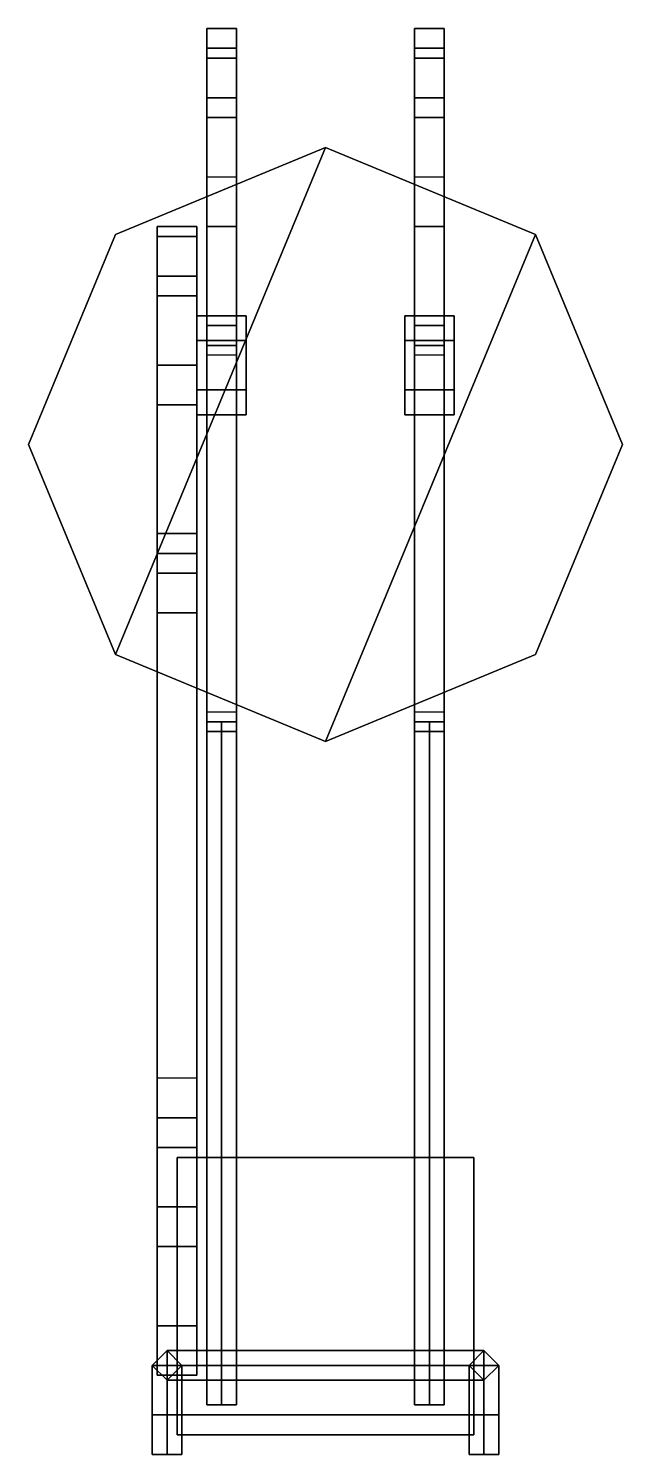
# Model space of a CAD drawing. Extents: x -0.3 to 0.3, y -1.02 to 0.42.
import ezdxf

# ---------------------------------------------------------------- set-up
doc = ezdxf.new("R2010")
doc.units = 0
doc.layers.add('TURRET', color=2, linetype='CONTINUOUS')

msp = doc.modelspace()

# ---------------------------------------------------------------- linework, layer by layer
at = {"layer": 'TURRET'}
for points in [[(-0.12, 0.39, 0.5), (-0.12, 0.42, 0.39), (-0.12, 0.03, 0.64), (-0.12, 0.1, 0.71)], [(-0.12, 0.03, 0.64), (-0.12, 0.42, 0.39), (-0.09, 0.42, 0.39), (-0.09, 0.03, 0.64)], [(-0.12, 0.42, 0.39), (-0.12, 0.42, 0.32), (-0.12, 0.12, 0.54), (-0.12, 0.03, 0.64)], [(-0.09, 0.03, 0.64), (-0.09, 0.42, 0.39), (-0.12, 0.42, 0.39), (-0.12, 0.03, 0.64)], [(-0.12, 0.42, 0.32), (-0.12, 0.4, 0.25), (-0.12, 0.12, 0.34), (-0.12, 0.12, 0.54)], [(-0.09, 0.42, 0.39), (-0.09, 0.42, 0.32), (-0.12, 0.42, 0.32), (-0.12, 0.42, 0.39)], [(-0.09, 0.42, 0.32), (-0.09, 0.4, 0.25), (-0.12, 0.4, 0.25), (-0.12, 0.42, 0.32)], [(-0.09, 0.39, 0.5), (-0.09, 0.42, 0.39), (-0.12, 0.42, 0.39), (-0.12, 0.39, 0.5)], [(-0.09, 0.03, 0.64), (-0.09, 0.42, 0.39), (-0.09, 0.39, 0.5), (-0.09, 0.1, 0.71)], [(-0.09, 0.12, 0.54), (-0.09, 0.42, 0.32), (-0.09, 0.42, 0.39), (-0.09, 0.03, 0.64)], [(-0.09, 0.12, 0.34), (-0.09, 0.4, 0.25), (-0.09, 0.42, 0.32), (-0.09, 0.12, 0.54)], [(0.09, 0.03, 0.64), (0.09, 0.42, 0.39), (0.12, 0.42, 0.39), (0.12, 0.03, 0.64)], [(0.09, 0.39, 0.5), (0.09, 0.42, 0.39), (0.09, 0.03, 0.64), (0.09, 0.1, 0.71)], [(0.12, 0.03, 0.64), (0.12, 0.42, 0.39), (0.09, 0.42, 0.39), (0.09, 0.03, 0.64)], [(0.09, 0.42, 0.39), (0.09, 0.42, 0.32), (0.09, 0.12, 0.54), (0.09, 0.03, 0.64)], [(0.12, 0.39, 0.5), (0.12, 0.42, 0.39), (0.09, 0.42, 0.39), (0.09, 0.39, 0.5)], [(0.12, 0.42, 0.32), (0.12, 0.4, 0.25), (0.09, 0.4, 0.25), (0.09, 0.42, 0.32)], [(0.09, 0.42, 0.32), (0.09, 0.4, 0.25), (0.09, 0.12, 0.34), (0.09, 0.12, 0.54)], [(0.12, 0.42, 0.39), (0.12, 0.42, 0.32), (0.09, 0.42, 0.32), (0.09, 0.42, 0.39)], [(0.12, 0.03, 0.64), (0.12, 0.42, 0.39), (0.12, 0.39, 0.5), (0.12, 0.1, 0.71)], [(0.12, 0.12, 0.54), (0.12, 0.42, 0.32), (0.12, 0.42, 0.39), (0.12, 0.03, 0.64)], [(0.12, 0.12, 0.34), (0.12, 0.4, 0.25), (0.12, 0.42, 0.32), (0.12, 0.12, 0.54)], [(-0.09, 0.4, 0.25), (-0.09, 0.35, 0.16), (-0.12, 0.35, 0.16), (-0.12, 0.4, 0.25)], [(-0.12, 0.4, 0.25), (-0.12, 0.35, 0.16), (-0.12, 0.1, 0.3), (-0.12, 0.12, 0.34)], [(-0.12, 0.33, 0.59), (-0.12, 0.39, 0.5), (-0.12, 0.1, 0.71), (-0.12, 0.22, 0.68)], [(-0.09, 0.33, 0.59), (-0.09, 0.39, 0.5), (-0.12, 0.39, 0.5), (-0.12, 0.33, 0.59)], [(-0.09, 0.1, 0.3), (-0.09, 0.35, 0.16), (-0.09, 0.4, 0.25), (-0.09, 0.12, 0.34)], [(-0.09, 0.1, 0.71), (-0.09, 0.39, 0.5), (-0.09, 0.33, 0.59), (-0.09, 0.22, 0.68)], [(0.09, 0.4, 0.25), (0.09, 0.35, 0.16), (0.09, 0.1, 0.3), (0.09, 0.12, 0.34)], [(0.12, 0.4, 0.25), (0.12, 0.35, 0.16), (0.09, 0.35, 0.16), (0.09, 0.4, 0.25)], [(0.09, 0.33, 0.59), (0.09, 0.39, 0.5), (0.09, 0.1, 0.71), (0.09, 0.22, 0.68)], [(0.12, 0.33, 0.59), (0.12, 0.39, 0.5), (0.09, 0.39, 0.5), (0.09, 0.33, 0.59)], [(0.12, 0.1, 0.3), (0.12, 0.35, 0.16), (0.12, 0.4, 0.25), (0.12, 0.12, 0.34)], [(0.12, 0.1, 0.71), (0.12, 0.39, 0.5), (0.12, 0.33, 0.59), (0.12, 0.22, 0.68)], [(-0.12, 0.35, 0.16), (-0.12, 0.27, 0.07), (-0.12, -0.24, 0.07), (-0.12, 0.1, 0.3)], [(-0.09, 0.35, 0.16), (-0.09, 0.27, 0.07), (-0.12, 0.27, 0.07), (-0.12, 0.35, 0.16)], [(-0.09, -0.24, 0.07), (-0.09, 0.27, 0.07), (-0.09, 0.35, 0.16), (-0.09, 0.1, 0.3)], [(0.12, 0.35, 0.16), (0.12, 0.27, 0.07), (0.09, 0.27, 0.07), (0.09, 0.35, 0.16)], [(0.09, 0.35, 0.16), (0.09, 0.27, 0.07), (0.09, -0.24, 0.07), (0.09, 0.1, 0.3)], [(0.12, -0.24, 0.07), (0.12, 0.27, 0.07), (0.12, 0.35, 0.16), (0.12, 0.1, 0.3)], [(-0.09, 0.22, 0.68), (-0.09, 0.33, 0.59), (-0.12, 0.33, 0.59), (-0.12, 0.22, 0.68)], [(0.12, 0.22, 0.68), (0.12, 0.33, 0.59), (0.09, 0.33, 0.59), (0.09, 0.22, 0.68)], [(-0.2121, -0.2121, 0.07), (0, 0.3, 0.07), (-0.2121, 0.2121, 0.07), (-0.3, 0, 0.07)], [(0, 0.3), (-0.2121, 0.2121), (-0.2121, 0.2121, 0.07), (0, 0.3, 0.07)], [(0, -0.3, 0.07), (0.2121, 0.2121, 0.07), (0, 0.3, 0.07), (-0.2121, -0.2121, 0.07)], [(0.2121, 0.2121), (0, 0.3), (0, 0.3, 0.07), (0.2121, 0.2121, 0.07)], [(-0.13, -0.81, 1.24), (-0.13, 0.22, 0.95), (-0.17, 0.22, 0.95), (-0.17, -0.81, 1.24)], [(-0.13, 0.22, 0.95), (-0.13, 0.21, 0.9), (-0.17, 0.21, 0.9), (-0.17, 0.22, 0.95)], [(-0.17, 0.22, 0.95), (-0.17, 0.21, 0.9), (-0.17, -0.77, 1.19), (-0.17, -0.81, 1.24)], [(-0.13, -0.77, 1.19), (-0.13, 0.21, 0.9), (-0.13, 0.22, 0.95), (-0.13, -0.81, 1.24)], [(-0.12, 0.22, 0.68), (-0.12, 0.1, 0.71), (-0.09, 0.1, 0.71), (-0.09, 0.22, 0.68)], [(0.09, 0.22, 0.68), (0.09, 0.1, 0.71), (0.12, 0.1, 0.71), (0.12, 0.22, 0.68)], [(-0.2121, 0.2121), (-0.3, 0), (-0.3, 0, 0.07), (-0.2121, 0.2121, 0.07)], [(-0.17, -0.77, 1.19), (-0.17, 0.21, 0.9), (-0.13, 0.21, 0.9), (-0.13, -0.77, 1.19)], [(0.2121, -0.2121, 0.07), (0.3, 0, 0.07), (0.2121, 0.2121, 0.07), (0, -0.3, 0.07)], [(0.3, 0), (0.2121, 0.2121), (0.2121, 0.2121, 0.07), (0.3, 0, 0.07)], [(-0.13, -0.68, 0.91), (-0.13, 0.17, 0.72), (-0.17, 0.17, 0.72), (-0.17, -0.68, 0.91)], [(-0.17, 0.15, 0.7), (-0.17, 0.17, 0.72), (-0.13, 0.17, 0.72), (-0.13, 0.15, 0.7)], [(-0.17, -0.68, 0.91), (-0.17, 0.17, 0.72), (-0.17, 0.15, 0.7), (-0.17, -0.64, 0.87)], [(-0.13, 0.15, 0.7), (-0.13, 0.17, 0.72), (-0.13, -0.68, 0.91), (-0.13, -0.64, 0.87)], [(-0.17, -0.64, 0.87), (-0.17, 0.15, 0.7), (-0.13, 0.15, 0.7), (-0.13, -0.64, 0.87)], [(-0.13, 0.105, 0.6067), (-0.13, 0.055, 0.6067), (-0.13, 0.03, 0.65), (-0.13, 0.13, 0.65)], [(-0.08, 0.13, 0.65), (-0.08, 0.105, 0.6067), (-0.13, 0.105, 0.6067), (-0.13, 0.13, 0.65)], [(-0.08, 0.105, 0.6933), (-0.08, 0.13, 0.65), (-0.13, 0.13, 0.65), (-0.13, 0.105, 0.6933)], [(-0.13, 0.13, 0.65), (-0.13, 0.03, 0.65), (-0.13, 0.055, 0.6933), (-0.13, 0.105, 0.6933)], [(-0.08, 0.13, 0.65), (-0.08, 0.03, 0.65), (-0.08, 0.055, 0.6067), (-0.08, 0.105, 0.6067)], [(-0.08, 0.105, 0.6933), (-0.08, 0.055, 0.6933), (-0.08, 0.03, 0.65), (-0.08, 0.13, 0.65)], [(0.08, 0.105, 0.6067), (0.08, 0.13, 0.65), (0.13, 0.13, 0.65), (0.13, 0.105, 0.6067)], [(0.08, 0.105, 0.6067), (0.08, 0.055, 0.6067), (0.08, 0.03, 0.65), (0.08, 0.13, 0.65)], [(0.08, 0.13, 0.65), (0.08, 0.105, 0.6933), (0.13, 0.105, 0.6933), (0.13, 0.13, 0.65)], [(0.08, 0.13, 0.65), (0.08, 0.03, 0.65), (0.08, 0.055, 0.6933), (0.08, 0.105, 0.6933)], [(0.13, 0.13, 0.65), (0.13, 0.03, 0.65), (0.13, 0.055, 0.6067), (0.13, 0.105, 0.6067)], [(0.13, 0.105, 0.6933), (0.13, 0.055, 0.6933), (0.13, 0.03, 0.65), (0.13, 0.13, 0.65)], [(-0.12, 0.03, 0.64), (-0.12, 0.12, 0.54), (-0.09, 0.12, 0.54), (-0.09, 0.03, 0.64)], [(-0.12, 0.12, 0.54), (-0.12, 0.12, 0.34), (-0.09, 0.12, 0.34), (-0.09, 0.12, 0.54)], [(-0.12, 0.12, 0.34), (-0.12, 0.1, 0.3), (-0.09, 0.1, 0.3), (-0.09, 0.12, 0.34)], [(0.09, 0.03, 0.64), (0.09, 0.12, 0.54), (0.12, 0.12, 0.54), (0.12, 0.03, 0.64)], [(0.09, 0.12, 0.34), (0.09, 0.1, 0.3), (0.12, 0.1, 0.3), (0.12, 0.12, 0.34)], [(0.09, 0.12, 0.54), (0.09, 0.12, 0.34), (0.12, 0.12, 0.34), (0.12, 0.12, 0.54)], [(-0.08, 0.105, 0.6067), (-0.08, 0.055, 0.6067), (-0.13, 0.055, 0.6067), (-0.13, 0.105, 0.6067)], [(-0.08, 0.055, 0.6933), (-0.08, 0.105, 0.6933), (-0.13, 0.105, 0.6933), (-0.13, 0.055, 0.6933)], [(0.08, 0.055, 0.6067), (0.08, 0.105, 0.6067), (0.13, 0.105, 0.6067), (0.13, 0.055, 0.6067)], [(0.08, 0.105, 0.6933), (0.08, 0.055, 0.6933), (0.13, 0.055, 0.6933), (0.13, 0.105, 0.6933)], [(-0.12, 0.1, 0.71), (-0.12, 0.03, 0.64), (-0.09, 0.03, 0.64), (-0.09, 0.1, 0.71)], [(-0.09, -0.29, 0.29), (-0.09, 0.09, 0.29), (-0.12, 0.09, 0.29), (-0.12, -0.29, 0.29)], [(-0.12, 0.09, 0.29), (-0.12, -0.24, 0.07), (-0.12, -0.27, 0.07), (-0.12, -0.29, 0.29)], [(-0.09, -0.27, 0.07), (-0.09, -0.24, 0.07), (-0.09, 0.09, 0.29), (-0.09, -0.29, 0.29)], [(0.09, 0.1, 0.71), (0.09, 0.03, 0.64), (0.12, 0.03, 0.64), (0.12, 0.1, 0.71)], [(0.12, -0.29, 0.29), (0.12, 0.09, 0.29), (0.09, 0.09, 0.29), (0.09, -0.29, 0.29)], [(0.09, 0.09, 0.29), (0.09, -0.24, 0.07), (0.09, -0.27, 0.07), (0.09, -0.29, 0.29)], [(0.12, -0.27, 0.07), (0.12, -0.24, 0.07), (0.12, 0.09, 0.29), (0.12, -0.29, 0.29)], [(-0.17, 0.08, 0.2), (-0.17, 0.08, 0.07), (-0.17, -0.09, 0.07), (-0.17, -0.09, 0.19)], [(-0.13, 0.08, 0.2), (-0.13, 0.08, 0.07), (-0.17, 0.08, 0.07), (-0.17, 0.08, 0.2)], [(-0.13, 0.04, 0.28), (-0.13, 0.08, 0.2), (-0.17, 0.08, 0.2), (-0.17, 0.04, 0.28)], [(-0.17, 0.04, 0.28), (-0.17, 0.08, 0.2), (-0.17, -0.09, 0.19), (-0.17, -0.11, 0.21)], [(-0.13, -0.09, 0.07), (-0.13, 0.08, 0.07), (-0.13, 0.08, 0.2), (-0.13, -0.09, 0.19)], [(-0.13, -0.09, 0.19), (-0.13, 0.08, 0.2), (-0.13, 0.04, 0.28), (-0.13, -0.11, 0.21)], [(-0.08, 0.055, 0.6067), (-0.08, 0.03, 0.65), (-0.13, 0.03, 0.65), (-0.13, 0.055, 0.6067)], [(-0.08, 0.03, 0.65), (-0.08, 0.055, 0.6933), (-0.13, 0.055, 0.6933), (-0.13, 0.03, 0.65)], [(0.08, 0.03, 0.65), (0.08, 0.055, 0.6067), (0.13, 0.055, 0.6067), (0.13, 0.03, 0.65)], [(0.08, 0.055, 0.6933), (0.08, 0.03, 0.65), (0.13, 0.03, 0.65), (0.13, 0.055, 0.6933)], [(-0.13, -0.13, 0.37), (-0.13, 0.04, 0.28), (-0.17, 0.04, 0.28), (-0.17, -0.13, 0.37)], [(-0.17, -0.13, 0.37), (-0.17, 0.04, 0.28), (-0.17, -0.11, 0.21), (-0.17, -0.17, 0.28)], [(-0.13, -0.11, 0.21), (-0.13, 0.04, 0.28), (-0.13, -0.13, 0.37), (-0.13, -0.17, 0.28)], [(-0.3, 0), (-0.2121, -0.2121), (-0.2121, -0.2121, 0.07), (-0.3, 0, 0.07)], [(0.2121, -0.2121), (0.3, 0), (0.3, 0, 0.07), (0.2121, -0.2121, 0.07)], [(-0.17, -0.09, 0.19), (-0.17, -0.09, 0.07), (-0.13, -0.09, 0.07), (-0.13, -0.09, 0.19)], [(-0.17, -0.11, 0.21), (-0.17, -0.09, 0.19), (-0.13, -0.09, 0.19), (-0.13, -0.11, 0.21)], [(-0.17, -0.17, 0.28), (-0.17, -0.11, 0.21), (-0.13, -0.11, 0.21), (-0.13, -0.17, 0.28)], [(-0.13, -0.68, 0.91), (-0.13, -0.13, 0.37), (-0.17, -0.13, 0.37), (-0.17, -0.68, 0.91)], [(-0.17, -0.68, 0.91), (-0.17, -0.13, 0.37), (-0.17, -0.17, 0.28), (-0.17, -0.71, 0.87)], [(-0.13, -0.17, 0.28), (-0.13, -0.13, 0.37), (-0.13, -0.68, 0.91), (-0.13, -0.71, 0.87)], [(-0.17, -0.71, 0.87), (-0.17, -0.17, 0.28), (-0.13, -0.17, 0.28), (-0.13, -0.71, 0.87)], [(-0.2121, -0.2121), (0, -0.3), (0, -0.3, 0.07), (-0.2121, -0.2121, 0.07)], [(0, -0.3), (0.2121, -0.2121), (0.2121, -0.2121, 0.07), (0, -0.3, 0.07)], [(-0.12, -0.29, 0.29), (-0.12, -0.27, 0.07), (-0.09, -0.27, 0.07), (-0.09, -0.29, 0.29)], [(0.09, -0.29, 0.29), (0.09, -0.27, 0.07), (0.12, -0.27, 0.07), (0.12, -0.29, 0.29)], [(-0.12, -0.97, 0.26), (-0.105, -0.97, 0.275), (-0.105, -0.28, 0.275), (-0.12, -0.28, 0.26)], [(-0.105, -0.97, 0.245), (-0.12, -0.97, 0.26), (-0.12, -0.28, 0.26), (-0.105, -0.28, 0.245)], [(-0.105, -0.97, 0.275), (-0.09, -0.97, 0.26), (-0.09, -0.28, 0.26), (-0.105, -0.28, 0.275)], [(-0.09, -0.97, 0.26), (-0.105, -0.97, 0.245), (-0.105, -0.28, 0.245), (-0.09, -0.28, 0.26)], [(0.09, -0.97, 0.26), (0.105, -0.97, 0.275), (0.105, -0.28, 0.275), (0.09, -0.28, 0.26)], [(0.105, -0.97, 0.245), (0.09, -0.97, 0.26), (0.09, -0.28, 0.26), (0.105, -0.28, 0.245)], [(0.105, -0.97, 0.275), (0.12, -0.97, 0.26), (0.12, -0.28, 0.26), (0.105, -0.28, 0.275)], [(0.12, -0.97, 0.26), (0.105, -0.97, 0.245), (0.105, -0.28, 0.245), (0.12, -0.28, 0.26)], [(-0.13, -0.94, 0.91), (-0.13, -0.68, 0.91), (-0.17, -0.68, 0.91), (-0.17, -0.94, 0.91)], [(-0.17, -0.94, 0.91), (-0.17, -0.68, 0.91), (-0.17, -0.71, 0.87), (-0.17, -0.93, 0.87)], [(-0.13, -0.71, 0.87), (-0.13, -0.68, 0.91), (-0.13, -0.94, 0.91), (-0.13, -0.93, 0.87)], [(-0.17, -0.93, 0.87), (-0.17, -0.71, 0.87), (-0.13, -0.71, 0.87), (-0.13, -0.93, 0.87)], [(0.15, -0.72, 0.29), (-0.15, -0.72, 0.29), (-0.15, -0.72, 0.31), (0.15, -0.72, 0.31)], [(0.15, -0.72, 0.31), (-0.15, -0.72, 0.31), (-0.15, -1, 0.31), (0.15, -1, 0.31)], [(-0.15, -1, 0.29), (-0.15, -0.72, 0.29), (0.15, -0.72, 0.29), (0.15, -1, 0.29)], [(-0.15, -1, 0.31), (-0.15, -0.72, 0.31), (-0.15, -0.72, 0.29), (-0.15, -1, 0.29)], [(0.15, -1, 0.29), (0.15, -0.72, 0.29), (0.15, -0.72, 0.31), (0.15, -1, 0.31)], [(-0.17, -0.89, 0.95), (-0.17, -0.77, 1.19), (-0.13, -0.77, 1.19), (-0.13, -0.89, 0.95)], [(-0.17, -0.81, 1.24), (-0.17, -0.77, 1.19), (-0.17, -0.89, 0.95), (-0.17, -0.94, 0.96)], [(-0.13, -0.89, 0.95), (-0.13, -0.77, 1.19), (-0.13, -0.81, 1.24), (-0.13, -0.94, 0.96)], [(-0.13, -0.94, 0.96), (-0.13, -0.81, 1.24), (-0.17, -0.81, 1.24), (-0.17, -0.94, 0.96)], [(-0.17, -0.89, 0.91), (-0.17, -0.89, 0.95), (-0.13, -0.89, 0.95), (-0.13, -0.89, 0.91)], [(-0.17, -0.94, 0.96), (-0.17, -0.89, 0.95), (-0.17, -0.89, 0.91), (-0.17, -0.94, 0.91)], [(-0.13, -0.89, 0.91), (-0.13, -0.89, 0.95), (-0.13, -0.94, 0.96), (-0.13, -0.94, 0.91)], [(-0.175, -0.93, 0.245), (-0.16, -0.915, 0.26), (0.16, -0.915, 0.26), (0.175, -0.93, 0.245)], [(-0.16, -0.915, 0.26), (-0.175, -0.93, 0.245), (-0.175, -0.93, 0.55), (-0.16, -0.915, 0.55)], [(-0.16, -0.915, 0.55), (-0.175, -0.93, 0.55), (-0.175, -0.98, 0.6), (-0.16, -0.98, 0.615)], [(-0.16, -0.915, 0.26), (-0.145, -0.93, 0.275), (0.145, -0.93, 0.275), (0.16, -0.915, 0.26)], [(-0.145, -0.93, 0.275), (-0.16, -0.915, 0.26), (-0.16, -0.915, 0.55), (-0.145, -0.93, 0.55)], [(-0.145, -0.93, 0.55), (-0.16, -0.915, 0.55), (-0.16, -0.98, 0.615), (-0.145, -0.98, 0.6)], [(0.16, -0.915, 0.26), (0.145, -0.93, 0.275), (0.145, -0.93, 0.55), (0.16, -0.915, 0.55)], [(0.16, -0.915, 0.55), (0.145, -0.93, 0.55), (0.145, -0.98, 0.6), (0.16, -0.98, 0.615)], [(0.175, -0.93, 0.245), (0.16, -0.915, 0.26), (0.16, -0.915, 0.55), (0.175, -0.93, 0.55)], [(0.175, -0.93, 0.55), (0.16, -0.915, 0.55), (0.16, -0.98, 0.615), (0.175, -0.98, 0.6)], [(-0.16, -0.945, 0.26), (-0.175, -0.93, 0.245), (0.175, -0.93, 0.245), (0.16, -0.945, 0.26)], [(-0.175, -0.93, 0.245), (-0.16, -0.945, 0.26), (-0.16, -0.945, 0.55), (-0.175, -0.93, 0.55)], [(-0.175, -0.93, 0.55), (-0.16, -0.945, 0.55), (-0.16, -0.98, 0.585), (-0.175, -0.98, 0.6)], [(-0.13, -0.93, 0.87), (-0.13, -0.94, 0.91), (-0.17, -0.94, 0.91), (-0.17, -0.93, 0.87)], [(-0.145, -0.93, 0.275), (-0.16, -0.945, 0.26), (0.16, -0.945, 0.26), (0.145, -0.93, 0.275)], [(-0.16, -0.945, 0.26), (-0.145, -0.93, 0.275), (-0.145, -0.93, 0.55), (-0.16, -0.945, 0.55)], [(-0.16, -0.945, 0.55), (-0.145, -0.93, 0.55), (-0.145, -0.98, 0.6), (-0.16, -0.98, 0.585)], [(0.145, -0.93, 0.275), (0.16, -0.945, 0.26), (0.16, -0.945, 0.55), (0.145, -0.93, 0.55)], [(0.145, -0.93, 0.55), (0.16, -0.945, 0.55), (0.16, -0.98, 0.585), (0.145, -0.98, 0.6)], [(0.16, -0.945, 0.26), (0.175, -0.93, 0.245), (0.175, -0.93, 0.55), (0.16, -0.945, 0.55)], [(0.16, -0.945, 0.55), (0.175, -0.93, 0.55), (0.175, -0.98, 0.6), (0.16, -0.98, 0.585)], [(-0.13, -0.94, 0.91), (-0.13, -0.94, 0.96), (-0.17, -0.94, 0.96), (-0.17, -0.94, 0.91)], [(-0.09, -0.97, 0.26), (-0.105, -0.97, 0.275), (-0.12, -0.97, 0.26), (-0.105, -0.97, 0.245)], [(0.12, -0.97, 0.26), (0.105, -0.97, 0.275), (0.09, -0.97, 0.26), (0.105, -0.97, 0.245)], [(-0.175, -0.98, 0.6), (-0.16, -0.98, 0.585), (-0.16, -1.02, 0.585), (-0.175, -1.02, 0.6)], [(-0.16, -0.98, 0.615), (-0.175, -0.98, 0.6), (-0.175, -1.02, 0.6), (-0.16, -1.02, 0.615)], [(-0.16, -0.98, 0.585), (-0.145, -0.98, 0.6), (-0.145, -1.02, 0.6), (-0.16, -1.02, 0.585)], [(-0.145, -0.98, 0.6), (-0.16, -0.98, 0.615), (-0.16, -1.02, 0.615), (-0.145, -1.02, 0.6)], [(-0.15, -0.98, 0.44), (-0.15, -0.98, 0.6), (0.15, -0.98, 0.6), (0.15, -0.98, 0.44)], [(0.15, -1, 0.44), (-0.15, -1, 0.44), (-0.15, -0.98, 0.44), (0.15, -0.98, 0.44)], [(0.15, -0.98, 0.6), (-0.15, -0.98, 0.6), (-0.15, -1, 0.6), (0.15, -1, 0.6)], [(-0.15, -1, 0.44), (-0.15, -1, 0.6), (-0.15, -0.98, 0.6), (-0.15, -0.98, 0.44)], [(0.145, -0.98, 0.6), (0.16, -0.98, 0.585), (0.16, -1.02, 0.585), (0.145, -1.02, 0.6)], [(0.16, -0.98, 0.615), (0.145, -0.98, 0.6), (0.145, -1.02, 0.6), (0.16, -1.02, 0.615)], [(0.15, -0.98, 0.44), (0.15, -0.98, 0.6), (0.15, -1, 0.6), (0.15, -1, 0.44)], [(0.16, -0.98, 0.585), (0.175, -0.98, 0.6), (0.175, -1.02, 0.6), (0.16, -1.02, 0.585)], [(0.175, -0.98, 0.6), (0.16, -0.98, 0.615), (0.16, -1.02, 0.615), (0.175, -1.02, 0.6)], [(0.15, -1, 0.6), (-0.15, -1, 0.6), (-0.15, -1, 0.44), (0.15, -1, 0.44)], [(0.15, -1, 0.31), (-0.15, -1, 0.31), (-0.15, -1, 0.29), (0.15, -1, 0.29)], [(-0.145, -1.02, 0.6), (-0.16, -1.02, 0.615), (-0.175, -1.02, 0.6), (-0.16, -1.02, 0.585)], [(0.175, -1.02, 0.6), (0.16, -1.02, 0.615), (0.145, -1.02, 0.6), (0.16, -1.02, 0.585)]]:
    msp.add_3dface(points, dxfattribs=at)

doc.saveas('drawing.dxf')
